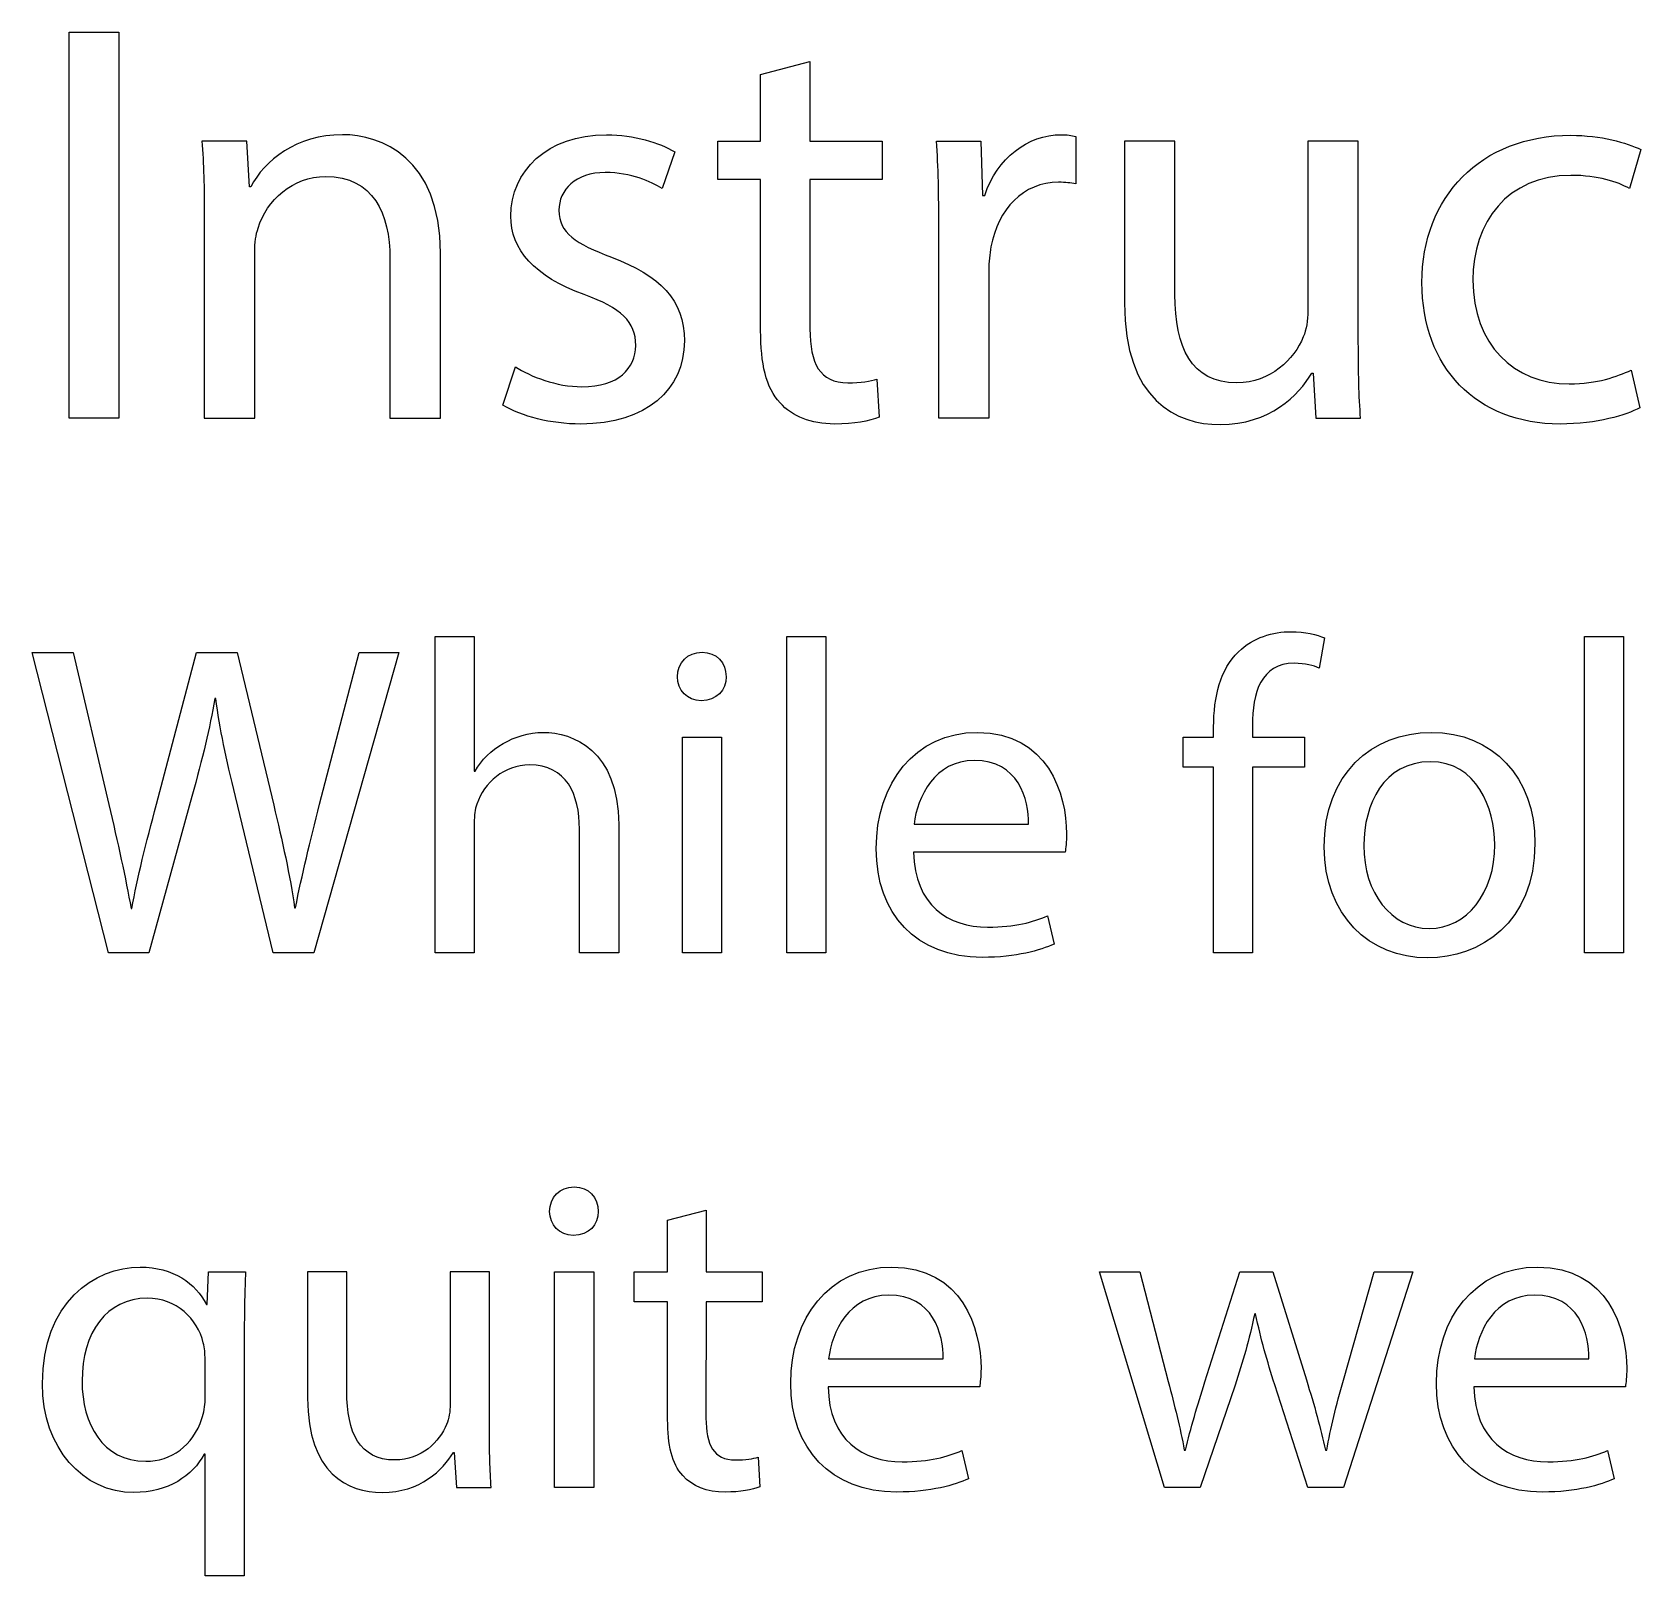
# Model space of a CAD drawing. Header units: millimetres. Extents: x -104 to 108, y -148 to 121.
# Drawn here: x 6.88 to 15.79, y 112.74 to 121.29 of the extents above; entities that cross this region are included whole.
import ezdxf

# ---------------------------------------------------------------- set-up
doc = ezdxf.new("R2010")
doc.units = ezdxf.units.MM
doc.header["$MEASUREMENT"] = 0
doc.layers.add('Capa 1', color=7, linetype='Continuous')

msp = doc.modelspace()

# ---------------------------------------------------------------- linework, layer by layer
at = {"layer": 'Capa 1', "color": 252}
for points, knots in [([(7.0806, 121.2935), (7.0806, 121.2935), (7.0806, 119.1536), (7.0806, 119.1536), (7.0806, 119.1536), (7.0806, 119.1536), (7.3569, 119.1536), (7.3569, 119.1536), (7.3569, 119.1536), (7.3569, 119.1536), (7.3569, 121.2935), (7.3569, 121.2935), (7.3569, 121.2935), (7.3569, 121.2935), (7.0806, 121.2935), (7.0806, 121.2935)], [0, 0, 0, 0, 0.2, 0.2, 0.2, 0.2, 0.4, 0.4, 0.4, 0.4, 0.6, 0.6, 0.6, 0.6, 1, 1, 1, 1]), ([(10.913, 121.0586), (10.913, 121.0586), (10.913, 120.6903), (10.913, 120.6903), (10.913, 120.6903), (10.913, 120.6903), (10.6748, 120.6903), (10.6748, 120.6903), (10.6748, 120.6903), (10.6748, 120.6903), (10.6748, 120.4776), (10.6748, 120.4776), (10.6748, 120.4776), (10.6748, 120.4776), (10.913, 120.4776), (10.913, 120.4776), (10.913, 120.4776), (10.913, 120.4776), (10.913, 119.6394), (10.913, 119.6394), (10.913, 119.6394), (10.913, 119.4584), (10.9415, 119.3219), (11.0209, 119.2393), (11.0209, 119.2393), (11.0876, 119.1631), (11.1924, 119.1218), (11.3225, 119.1218), (11.3225, 119.1218), (11.4305, 119.1218), (11.5162, 119.1377), (11.5702, 119.1599), (11.5702, 119.1599), (11.5702, 119.1599), (11.5575, 119.3695), (11.5575, 119.3695), (11.5575, 119.3695), (11.5226, 119.36), (11.4686, 119.3504), (11.3956, 119.3504), (11.3956, 119.3504), (11.24, 119.3504), (11.186, 119.4584), (11.186, 119.6489), (11.186, 119.6489), (11.186, 119.6489), (11.186, 120.4776), (11.186, 120.4776), (11.186, 120.4776), (11.186, 120.4776), (11.5861, 120.4776), (11.5861, 120.4776), (11.5861, 120.4776), (11.5861, 120.4776), (11.5861, 120.6903), (11.5861, 120.6903), (11.5861, 120.6903), (11.5861, 120.6903), (11.186, 120.6903), (11.186, 120.6903), (11.186, 120.6903), (11.186, 120.6903), (11.186, 121.1316), (11.186, 121.1316), (11.186, 121.1316), (11.186, 121.1316), (10.913, 121.0586), (10.913, 121.0586)], [0, 0, 0, 0, 0.055556, 0.055556, 0.055556, 0.055556, 0.111111, 0.111111, 0.111111, 0.111111, 0.166667, 0.166667, 0.166667, 0.166667, 0.222222, 0.222222, 0.222222, 0.222222, 0.277778, 0.277778, 0.277778, 0.277778, 0.333333, 0.333333, 0.333333, 0.333333, 0.388889, 0.388889, 0.388889, 0.388889, 0.444444, 0.444444, 0.444444, 0.444444, 0.5, 0.5, 0.5, 0.5, 0.555556, 0.555556, 0.555556, 0.555556, 0.611111, 0.611111, 0.611111, 0.611111, 0.666667, 0.666667, 0.666667, 0.666667, 0.722222, 0.722222, 0.722222, 0.722222, 0.777778, 0.777778, 0.777778, 0.777778, 0.833333, 0.833333, 0.833333, 0.833333, 0.888889, 0.888889, 0.888889, 0.888889, 1, 1, 1, 1]), ([(7.8301, 119.1536), (7.8301, 119.1536), (7.8301, 120.2744), (7.8301, 120.2744), (7.8301, 120.2744), (7.8301, 120.4331), (7.827, 120.5633), (7.8174, 120.6903), (7.8174, 120.6903), (7.8174, 120.6903), (8.0651, 120.6903), (8.0651, 120.6903), (8.0651, 120.6903), (8.0651, 120.6903), (8.081, 120.4363), (8.081, 120.4363), (8.081, 120.4363), (8.081, 120.4363), (8.0873, 120.4363), (8.0873, 120.4363), (8.0873, 120.4363), (8.1635, 120.5823), (8.3413, 120.7252), (8.5953, 120.7252), (8.5953, 120.7252), (8.808, 120.7252), (9.1382, 120.5982), (9.1382, 120.0712), (9.1382, 120.0712), (9.1382, 120.0712), (9.1382, 119.1536), (9.1382, 119.1536), (9.1382, 119.1536), (9.1382, 119.1536), (8.8588, 119.1536), (8.8588, 119.1536), (8.8588, 119.1536), (8.8588, 119.1536), (8.8588, 120.0394), (8.8588, 120.0394), (8.8588, 120.0394), (8.8588, 120.2871), (8.7668, 120.4934), (8.5032, 120.4934), (8.5032, 120.4934), (8.3191, 120.4934), (8.1762, 120.3633), (8.1286, 120.2077), (8.1286, 120.2077), (8.1159, 120.1728), (8.1095, 120.1251), (8.1095, 120.0775), (8.1095, 120.0775), (8.1095, 120.0775), (8.1095, 119.1536), (8.1095, 119.1536), (8.1095, 119.1536), (8.1095, 119.1536), (7.8301, 119.1536), (7.8301, 119.1536)], [0, 0, 0, 0, 0.125, 0.125, 0.125, 0.125, 0.1875, 0.1875, 0.1875, 0.1875, 0.25, 0.25, 0.25, 0.25, 0.3125, 0.3125, 0.3125, 0.3125, 0.375, 0.375, 0.375, 0.375, 0.4375, 0.4375, 0.4375, 0.4375, 0.5, 0.5, 0.5, 0.5, 0.5625, 0.5625, 0.5625, 0.5625, 0.625, 0.625, 0.625, 0.625, 0.6875, 0.6875, 0.6875, 0.6875, 0.75, 0.75, 0.75, 0.75, 0.8125, 0.8125, 0.8125, 0.8125, 0.875, 0.875, 0.875, 0.875, 0.9375, 0.9375, 0.9375, 0.9375, 1, 1, 1, 1]), ([(9.484, 119.2266), (9.592, 119.1631), (9.7475, 119.1218), (9.9158, 119.1218), (9.9158, 119.1218), (10.2809, 119.1218), (10.4905, 119.3123), (10.4905, 119.5822), (10.4905, 119.5822), (10.4905, 119.8108), (10.354, 119.9442), (10.0873, 120.0458), (10.0873, 120.0458), (9.8872, 120.122), (9.7952, 120.1791), (9.7952, 120.3061), (9.7952, 120.3061), (9.7952, 120.4204), (9.8872, 120.5157), (10.0523, 120.5157), (10.0523, 120.5157), (10.1952, 120.5157), (10.3063, 120.4649), (10.3667, 120.4268), (10.3667, 120.4268), (10.3667, 120.4268), (10.4365, 120.63), (10.4365, 120.63), (10.4365, 120.63), (10.3508, 120.6808), (10.2143, 120.7252), (10.0587, 120.7252), (10.0587, 120.7252), (9.7285, 120.7252), (9.5285, 120.522), (9.5285, 120.2744), (9.5285, 120.2744), (9.5285, 120.0902), (9.6586, 119.9378), (9.9349, 119.8394), (9.9349, 119.8394), (10.1412, 119.7632), (10.2206, 119.6902), (10.2206, 119.5568), (10.2206, 119.5568), (10.2206, 119.4298), (10.1254, 119.3282), (9.9222, 119.3282), (9.9222, 119.3282), (9.7825, 119.3282), (9.6364, 119.3854), (9.5539, 119.4393), (9.5539, 119.4393), (9.5539, 119.4393), (9.484, 119.2266), (9.484, 119.2266)], [0, 0, 0, 0, 0.066667, 0.066667, 0.066667, 0.066667, 0.133333, 0.133333, 0.133333, 0.133333, 0.2, 0.2, 0.2, 0.2, 0.266667, 0.266667, 0.266667, 0.266667, 0.333333, 0.333333, 0.333333, 0.333333, 0.4, 0.4, 0.4, 0.4, 0.466667, 0.466667, 0.466667, 0.466667, 0.533333, 0.533333, 0.533333, 0.533333, 0.6, 0.6, 0.6, 0.6, 0.666667, 0.666667, 0.666667, 0.666667, 0.733333, 0.733333, 0.733333, 0.733333, 0.8, 0.8, 0.8, 0.8, 0.866667, 0.866667, 0.866667, 0.866667, 1, 1, 1, 1]), ([(11.9003, 119.1536), (11.9003, 119.1536), (12.1765, 119.1536), (12.1765, 119.1536), (12.1765, 119.1536), (12.1765, 119.1536), (12.1765, 119.9727), (12.1765, 119.9727), (12.1765, 119.9727), (12.1765, 120.0204), (12.1829, 120.0648), (12.1892, 120.1029), (12.1892, 120.1029), (12.2273, 120.3125), (12.367, 120.4617), (12.5639, 120.4617), (12.5639, 120.4617), (12.602, 120.4617), (12.6305, 120.4585), (12.6591, 120.4522), (12.6591, 120.4522), (12.6591, 120.4522), (12.6591, 120.7157), (12.6591, 120.7157), (12.6591, 120.7157), (12.6337, 120.722), (12.6115, 120.7252), (12.5797, 120.7252), (12.5797, 120.7252), (12.3924, 120.7252), (12.2241, 120.595), (12.1543, 120.3887), (12.1543, 120.3887), (12.1543, 120.3887), (12.1416, 120.3887), (12.1416, 120.3887), (12.1416, 120.3887), (12.1416, 120.3887), (12.1321, 120.6903), (12.1321, 120.6903), (12.1321, 120.6903), (12.1321, 120.6903), (11.8876, 120.6903), (11.8876, 120.6903), (11.8876, 120.6903), (11.8971, 120.5474), (11.9003, 120.3918), (11.9003, 120.2109), (11.9003, 120.2109), (11.9003, 120.2109), (11.9003, 119.1536), (11.9003, 119.1536)], [0, 0, 0, 0, 0.071429, 0.071429, 0.071429, 0.071429, 0.142857, 0.142857, 0.142857, 0.142857, 0.214286, 0.214286, 0.214286, 0.214286, 0.285714, 0.285714, 0.285714, 0.285714, 0.357143, 0.357143, 0.357143, 0.357143, 0.428571, 0.428571, 0.428571, 0.428571, 0.5, 0.5, 0.5, 0.5, 0.571429, 0.571429, 0.571429, 0.571429, 0.642857, 0.642857, 0.642857, 0.642857, 0.714286, 0.714286, 0.714286, 0.714286, 0.785714, 0.785714, 0.785714, 0.785714, 0.857143, 0.857143, 0.857143, 0.857143, 1, 1, 1, 1]), ([(14.2246, 120.6903), (14.2246, 120.6903), (14.2246, 119.5727), (14.2246, 119.5727), (14.2246, 119.5727), (14.2246, 119.4139), (14.2278, 119.2742), (14.2373, 119.1536), (14.2373, 119.1536), (14.2373, 119.1536), (13.9896, 119.1536), (13.9896, 119.1536), (13.9896, 119.1536), (13.9896, 119.1536), (13.9738, 119.4044), (13.9738, 119.4044), (13.9738, 119.4044), (13.9738, 119.4044), (13.9674, 119.4044), (13.9674, 119.4044), (13.9674, 119.4044), (13.8944, 119.2806), (13.7325, 119.1187), (13.4594, 119.1187), (13.4594, 119.1187), (13.2181, 119.1187), (12.9292, 119.252), (12.9292, 119.7918), (12.9292, 119.7918), (12.9292, 119.7918), (12.9292, 120.6903), (12.9292, 120.6903), (12.9292, 120.6903), (12.9292, 120.6903), (13.2086, 120.6903), (13.2086, 120.6903), (13.2086, 120.6903), (13.2086, 120.6903), (13.2086, 119.8394), (13.2086, 119.8394), (13.2086, 119.8394), (13.2086, 119.5473), (13.2975, 119.3504), (13.5515, 119.3504), (13.5515, 119.3504), (13.7388, 119.3504), (13.869, 119.4806), (13.9198, 119.6044), (13.9198, 119.6044), (13.9357, 119.6457), (13.9452, 119.6965), (13.9452, 119.7473), (13.9452, 119.7473), (13.9452, 119.7473), (13.9452, 120.6903), (13.9452, 120.6903), (13.9452, 120.6903), (13.9452, 120.6903), (14.2246, 120.6903), (14.2246, 120.6903)], [0, 0, 0, 0, 0.125, 0.125, 0.125, 0.125, 0.1875, 0.1875, 0.1875, 0.1875, 0.25, 0.25, 0.25, 0.25, 0.3125, 0.3125, 0.3125, 0.3125, 0.375, 0.375, 0.375, 0.375, 0.4375, 0.4375, 0.4375, 0.4375, 0.5, 0.5, 0.5, 0.5, 0.5625, 0.5625, 0.5625, 0.5625, 0.625, 0.625, 0.625, 0.625, 0.6875, 0.6875, 0.6875, 0.6875, 0.75, 0.75, 0.75, 0.75, 0.8125, 0.8125, 0.8125, 0.8125, 0.875, 0.875, 0.875, 0.875, 0.9375, 0.9375, 0.9375, 0.9375, 1, 1, 1, 1]), ([(15.7359, 119.4203), (15.6565, 119.3854), (15.5517, 119.3441), (15.393, 119.3441), (15.393, 119.3441), (15.0882, 119.3441), (14.8596, 119.5632), (14.8596, 119.9188), (14.8596, 119.9188), (14.8596, 120.2394), (15.0501, 120.4998), (15.4025, 120.4998), (15.4025, 120.4998), (15.5549, 120.4998), (15.6597, 120.4649), (15.7264, 120.4268), (15.7264, 120.4268), (15.7264, 120.4268), (15.7899, 120.6427), (15.7899, 120.6427), (15.7899, 120.6427), (15.7137, 120.6808), (15.5676, 120.722), (15.4025, 120.722), (15.4025, 120.722), (14.9009, 120.722), (14.577, 120.3791), (14.577, 119.9061), (14.577, 119.9061), (14.577, 119.4362), (14.8786, 119.1218), (15.3422, 119.1218), (15.3422, 119.1218), (15.5486, 119.1218), (15.7105, 119.1726), (15.7835, 119.2107), (15.7835, 119.2107), (15.7835, 119.2107), (15.7359, 119.4203), (15.7359, 119.4203)], [0, 0, 0, 0, 0.090909, 0.090909, 0.090909, 0.090909, 0.181818, 0.181818, 0.181818, 0.181818, 0.272727, 0.272727, 0.272727, 0.272727, 0.363636, 0.363636, 0.363636, 0.363636, 0.454545, 0.454545, 0.454545, 0.454545, 0.545455, 0.545455, 0.545455, 0.545455, 0.636364, 0.636364, 0.636364, 0.636364, 0.727273, 0.727273, 0.727273, 0.727273, 0.818182, 0.818182, 0.818182, 0.818182, 1, 1, 1, 1]), ([(9.1088, 116.1903), (9.1088, 116.1903), (9.3262, 116.1903), (9.3262, 116.1903), (9.3262, 116.1903), (9.3262, 116.1903), (9.3262, 116.9114), (9.3262, 116.9114), (9.3262, 116.9114), (9.3262, 116.9535), (9.3285, 116.9855), (9.3409, 117.0151), (9.3409, 117.0151), (9.3804, 117.1337), (9.4915, 117.2324), (9.6323, 117.2324), (9.6323, 117.2324), (9.8373, 117.2325), (9.9089, 117.0694), (9.9089, 116.8768), (9.9089, 116.8768), (9.9089, 116.8768), (9.9089, 116.1903), (9.9089, 116.1903), (9.9089, 116.1903), (9.9089, 116.1903), (10.1263, 116.1903), (10.1263, 116.1903), (10.1263, 116.1903), (10.1263, 116.1903), (10.1263, 116.9015), (10.1263, 116.9015), (10.1263, 116.9015), (10.1263, 117.3141), (9.8694, 117.4127), (9.7088, 117.4127), (9.7088, 117.4127), (9.6274, 117.4127), (9.5508, 117.388), (9.4866, 117.351), (9.4866, 117.351), (9.4199, 117.3141), (9.3656, 117.2596), (9.331, 117.1979), (9.331, 117.1979), (9.331, 117.1979), (9.3262, 117.198), (9.3262, 117.198), (9.3262, 117.198), (9.3262, 117.198), (9.3262, 117.9437), (9.3262, 117.9437), (9.3262, 117.9437), (9.3262, 117.9437), (9.1088, 117.9437), (9.1088, 117.9437), (9.1088, 117.9437), (9.1088, 117.9437), (9.1088, 116.1903), (9.1088, 116.1903)], [0, 0, 0, 0, 0.0625, 0.0625, 0.0625, 0.0625, 0.125, 0.125, 0.125, 0.125, 0.1875, 0.1875, 0.1875, 0.1875, 0.25, 0.25, 0.25, 0.25, 0.3125, 0.3125, 0.3125, 0.3125, 0.375, 0.375, 0.375, 0.375, 0.4375, 0.4375, 0.4375, 0.4375, 0.5, 0.5, 0.5, 0.5, 0.5625, 0.5625, 0.5625, 0.5625, 0.625, 0.625, 0.625, 0.625, 0.6875, 0.6875, 0.6875, 0.6875, 0.75, 0.75, 0.75, 0.75, 0.8125, 0.8125, 0.8125, 0.8125, 0.875, 0.875, 0.875, 0.875, 1, 1, 1, 1]), ([(11.0571, 116.1903), (11.0571, 116.1903), (11.2745, 116.1903), (11.2745, 116.1903), (11.2745, 116.1903), (11.2745, 116.1903), (11.2745, 117.9437), (11.2745, 117.9437), (11.2745, 117.9437), (11.2745, 117.9437), (11.0571, 117.9437), (11.0571, 117.9437), (11.0571, 117.9437), (11.0571, 117.9437), (11.0571, 116.1903), (11.0571, 116.1903)], [0, 0, 0, 0, 0.2, 0.2, 0.2, 0.2, 0.4, 0.4, 0.4, 0.4, 0.6, 0.6, 0.6, 0.6, 1, 1, 1, 1]), ([(13.6377, 116.1903), (13.6377, 116.1903), (13.6377, 117.2202), (13.6377, 117.2202), (13.6377, 117.2202), (13.6377, 117.2202), (13.9266, 117.2202), (13.9266, 117.2202), (13.9266, 117.2202), (13.9266, 117.2202), (13.9266, 117.3857), (13.9266, 117.3857), (13.9266, 117.3857), (13.9266, 117.3857), (13.6377, 117.3857), (13.6377, 117.3857), (13.6377, 117.3857), (13.6377, 117.3857), (13.6377, 117.4498), (13.6377, 117.4498), (13.6377, 117.4498), (13.6377, 117.6326), (13.6846, 117.7955), (13.8698, 117.7955), (13.8698, 117.7955), (13.9315, 117.7955), (13.976, 117.7831), (14.0081, 117.7683), (14.0081, 117.7683), (14.0081, 117.7683), (14.0378, 117.9364), (14.0378, 117.9364), (14.0378, 117.9364), (13.9958, 117.9536), (13.929, 117.9708), (13.8525, 117.9708), (13.8525, 117.9708), (13.7513, 117.9709), (13.6426, 117.9387), (13.5611, 117.8597), (13.5611, 117.8597), (13.4599, 117.7635), (13.4228, 117.6102), (13.4228, 117.4423), (13.4228, 117.4423), (13.4228, 117.4423), (13.4228, 117.3857), (13.4228, 117.3857), (13.4228, 117.3857), (13.4228, 117.3857), (13.2549, 117.3857), (13.2549, 117.3857), (13.2549, 117.3857), (13.2549, 117.3857), (13.2549, 117.2202), (13.2549, 117.2202), (13.2549, 117.2202), (13.2549, 117.2202), (13.4228, 117.2202), (13.4228, 117.2202), (13.4228, 117.2202), (13.4228, 117.2202), (13.4228, 116.1903), (13.4228, 116.1903), (13.4228, 116.1903), (13.4228, 116.1903), (13.6377, 116.1903), (13.6377, 116.1903)], [0, 0, 0, 0, 0.055556, 0.055556, 0.055556, 0.055556, 0.111111, 0.111111, 0.111111, 0.111111, 0.166667, 0.166667, 0.166667, 0.166667, 0.222222, 0.222222, 0.222222, 0.222222, 0.277778, 0.277778, 0.277778, 0.277778, 0.333333, 0.333333, 0.333333, 0.333333, 0.388889, 0.388889, 0.388889, 0.388889, 0.444444, 0.444444, 0.444444, 0.444444, 0.5, 0.5, 0.5, 0.5, 0.555556, 0.555556, 0.555556, 0.555556, 0.611111, 0.611111, 0.611111, 0.611111, 0.666667, 0.666667, 0.666667, 0.666667, 0.722222, 0.722222, 0.722222, 0.722222, 0.777778, 0.777778, 0.777778, 0.777778, 0.833333, 0.833333, 0.833333, 0.833333, 0.888889, 0.888889, 0.888889, 0.888889, 1, 1, 1, 1]), ([(15.4774, 116.1903), (15.4774, 116.1903), (15.6948, 116.1903), (15.6948, 116.1903), (15.6948, 116.1903), (15.6948, 116.1903), (15.6948, 117.9437), (15.6948, 117.9437), (15.6948, 117.9437), (15.6948, 117.9437), (15.4774, 117.9437), (15.4774, 117.9437), (15.4774, 117.9437), (15.4774, 117.9437), (15.4774, 116.1903), (15.4774, 116.1903)], [0, 0, 0, 0, 0.2, 0.2, 0.2, 0.2, 0.4, 0.4, 0.4, 0.4, 0.6, 0.6, 0.6, 0.6, 1, 1, 1, 1]), ([(7.5235, 116.1903), (7.5235, 116.1903), (7.7605, 117.0571), (7.7605, 117.0571), (7.7605, 117.0571), (7.8222, 117.272), (7.8592, 117.4349), (7.8889, 117.6004), (7.8889, 117.6004), (7.8889, 117.6004), (7.8938, 117.6004), (7.8938, 117.6004), (7.8938, 117.6004), (7.9161, 117.4325), (7.9506, 117.2695), (8.0025, 117.0571), (8.0025, 117.0571), (8.0025, 117.0571), (8.2124, 116.1903), (8.2124, 116.1903), (8.2124, 116.1903), (8.2124, 116.1903), (8.4372, 116.1903), (8.4372, 116.1903), (8.4372, 116.1903), (8.4372, 116.1903), (8.9088, 117.8548), (8.9088, 117.8548), (8.9088, 117.8548), (8.9088, 117.8548), (8.689, 117.8548), (8.689, 117.8548), (8.689, 117.8548), (8.689, 117.8548), (8.4692, 117.0152), (8.4692, 117.0152), (8.4692, 117.0152), (8.4173, 116.8079), (8.3704, 116.6225), (8.3358, 116.4397), (8.3358, 116.4397), (8.3358, 116.4397), (8.3309, 116.4398), (8.3309, 116.4398), (8.3309, 116.4398), (8.3062, 116.6152), (8.2617, 116.8126), (8.2148, 117.0102), (8.2148, 117.0102), (8.2148, 117.0102), (8.0124, 117.8548), (8.0124, 117.8548), (8.0124, 117.8548), (8.0124, 117.8548), (7.7877, 117.8548), (7.7877, 117.8548), (7.7877, 117.8548), (7.7877, 117.8548), (7.5654, 117.0152), (7.5654, 117.0152), (7.5654, 117.0152), (7.5086, 116.8003), (7.4567, 116.6027), (7.4295, 116.4373), (7.4295, 116.4373), (7.4295, 116.4373), (7.4246, 116.4374), (7.4246, 116.4374), (7.4246, 116.4374), (7.395, 116.5979), (7.3505, 116.8052), (7.3011, 117.0126), (7.3011, 117.0126), (7.3011, 117.0126), (7.1037, 117.8548), (7.1037, 117.8548), (7.1037, 117.8548), (7.1037, 117.8548), (6.8765, 117.8548), (6.8765, 117.8548), (6.8765, 117.8548), (6.8765, 117.8548), (7.2987, 116.1903), (7.2987, 116.1903), (7.2987, 116.1903), (7.2987, 116.1903), (7.5235, 116.1903), (7.5235, 116.1903)], [0, 0, 0, 0, 0.043478, 0.043478, 0.043478, 0.043478, 0.086957, 0.086957, 0.086957, 0.086957, 0.130435, 0.130435, 0.130435, 0.130435, 0.173913, 0.173913, 0.173913, 0.173913, 0.217391, 0.217391, 0.217391, 0.217391, 0.26087, 0.26087, 0.26087, 0.26087, 0.304348, 0.304348, 0.304348, 0.304348, 0.347826, 0.347826, 0.347826, 0.347826, 0.391304, 0.391304, 0.391304, 0.391304, 0.434783, 0.434783, 0.434783, 0.434783, 0.478261, 0.478261, 0.478261, 0.478261, 0.521739, 0.521739, 0.521739, 0.521739, 0.565217, 0.565217, 0.565217, 0.565217, 0.608696, 0.608696, 0.608696, 0.608696, 0.652174, 0.652174, 0.652174, 0.652174, 0.695652, 0.695652, 0.695652, 0.695652, 0.73913, 0.73913, 0.73913, 0.73913, 0.782609, 0.782609, 0.782609, 0.782609, 0.826087, 0.826087, 0.826087, 0.826087, 0.869565, 0.869565, 0.869565, 0.869565, 0.913043, 0.913043, 0.913043, 0.913043, 1, 1, 1, 1]), ([(10.588, 117.8572), (10.509, 117.8572), (10.4521, 117.7979), (10.4521, 117.7214), (10.4521, 117.7214), (10.4522, 117.6474), (10.5065, 117.588), (10.583, 117.588), (10.583, 117.588), (10.6695, 117.5881), (10.7238, 117.6473), (10.7213, 117.7214), (10.7213, 117.7214), (10.7214, 117.7981), (10.6695, 117.8572), (10.588, 117.8572), (10.588, 117.8572), (10.588, 117.8572), (10.588, 117.8572), (10.588, 117.8572)], [0, 0, 0, 0, 0.166667, 0.166667, 0.166667, 0.166667, 0.333333, 0.333333, 0.333333, 0.333333, 0.5, 0.5, 0.5, 0.5, 0.666667, 0.666667, 0.666667, 0.666667, 1, 1, 1, 1]), ([(12.6004, 116.7485), (12.6029, 116.7707), (12.6078, 116.8052), (12.6078, 116.8496), (12.6078, 116.8496), (12.6078, 117.0696), (12.504, 117.4127), (12.1139, 117.4127), (12.1139, 117.4127), (11.7658, 117.4127), (11.5533, 117.1287), (11.5533, 116.7682), (11.5533, 116.7682), (11.5533, 116.4078), (11.7731, 116.1656), (12.141, 116.1656), (12.141, 116.1656), (12.3312, 116.1657), (12.4621, 116.2051), (12.5386, 116.2397), (12.5386, 116.2397), (12.5386, 116.2397), (12.5017, 116.3953), (12.5017, 116.3953), (12.5017, 116.3953), (12.4201, 116.3608), (12.3262, 116.3335), (12.1707, 116.3335), (12.1707, 116.3335), (11.9534, 116.3336), (11.7657, 116.4545), (11.7607, 116.7484), (11.7607, 116.7484), (11.7607, 116.7484), (12.6004, 116.7485), (12.6004, 116.7485)], [0, 0, 0, 0, 0.1, 0.1, 0.1, 0.1, 0.2, 0.2, 0.2, 0.2, 0.3, 0.3, 0.3, 0.3, 0.4, 0.4, 0.4, 0.4, 0.5, 0.5, 0.5, 0.5, 0.6, 0.6, 0.6, 0.6, 0.7, 0.7, 0.7, 0.7, 0.8, 0.8, 0.8, 0.8, 1, 1, 1, 1]), ([(14.628, 117.4127), (14.297, 117.4127), (14.0353, 117.1781), (14.0353, 116.778), (14.0353, 116.778), (14.0353, 116.4003), (14.2847, 116.1632), (14.6082, 116.1632), (14.6082, 116.1632), (14.8971, 116.1633), (15.2033, 116.3558), (15.2033, 116.7978), (15.2033, 116.7978), (15.2034, 117.1635), (14.9712, 117.4127), (14.6279, 117.4127), (14.6279, 117.4127), (14.6279, 117.4127), (14.628, 117.4127), (14.628, 117.4127)], [0, 0, 0, 0, 0.166667, 0.166667, 0.166667, 0.166667, 0.333333, 0.333333, 0.333333, 0.333333, 0.5, 0.5, 0.5, 0.5, 0.666667, 0.666667, 0.666667, 0.666667, 1, 1, 1, 1]), ([(10.6967, 116.1903), (10.6967, 116.1903), (10.6967, 117.3857), (10.6967, 117.3857), (10.6967, 117.3857), (10.6967, 117.3857), (10.4794, 117.3857), (10.4794, 117.3857), (10.4794, 117.3857), (10.4794, 117.3857), (10.4794, 116.1903), (10.4794, 116.1903), (10.4794, 116.1903), (10.4794, 116.1903), (10.6967, 116.1903), (10.6967, 116.1903)], [0, 0, 0, 0, 0.2, 0.2, 0.2, 0.2, 0.4, 0.4, 0.4, 0.4, 0.6, 0.6, 0.6, 0.6, 1, 1, 1, 1]), ([(11.7633, 116.9041), (11.7805, 117.0547), (11.8768, 117.2571), (12.0966, 117.2571), (12.0966, 117.2571), (12.3411, 117.2571), (12.4003, 117.0423), (12.3979, 116.904), (12.3979, 116.904), (12.3979, 116.904), (11.7633, 116.9041), (11.7633, 116.9041)], [0, 0, 0, 0, 0.25, 0.25, 0.25, 0.25, 0.5, 0.5, 0.5, 0.5, 1, 1, 1, 1]), ([(14.6231, 117.2498), (14.8798, 117.2498), (14.9811, 116.9929), (14.9811, 116.7904), (14.9811, 116.7904), (14.9811, 116.5213), (14.8255, 116.3261), (14.618, 116.3261), (14.618, 116.3261), (14.4058, 116.3262), (14.255, 116.5237), (14.255, 116.7855), (14.255, 116.7855), (14.2551, 117.0126), (14.3662, 117.2497), (14.623, 117.2497), (14.623, 117.2497), (14.623, 117.2497), (14.6231, 117.2498), (14.6231, 117.2498)], [0, 0, 0, 0, 0.166667, 0.166667, 0.166667, 0.166667, 0.333333, 0.333333, 0.333333, 0.333333, 0.5, 0.5, 0.5, 0.5, 0.666667, 0.666667, 0.666667, 0.666667, 1, 1, 1, 1]), ([(9.8792, 114.8939), (9.8002, 114.8939), (9.7434, 114.8347), (9.7434, 114.7581), (9.7434, 114.7581), (9.7435, 114.6842), (9.7977, 114.6247), (9.8743, 114.6247), (9.8743, 114.6247), (9.9608, 114.6248), (10.015, 114.684), (10.0126, 114.7581), (10.0126, 114.7581), (10.0126, 114.8348), (9.9607, 114.8939), (9.8792, 114.8939)], [0, 0, 0, 0, 0.2, 0.2, 0.2, 0.2, 0.4, 0.4, 0.4, 0.4, 0.6, 0.6, 0.6, 0.6, 1, 1, 1, 1]), ([(10.3977, 114.7088), (10.3977, 114.7088), (10.3977, 114.4224), (10.3977, 114.4224), (10.3977, 114.4224), (10.3977, 114.4224), (10.2125, 114.4224), (10.2125, 114.4224), (10.2125, 114.4224), (10.2125, 114.4224), (10.2125, 114.2569), (10.2125, 114.2569), (10.2125, 114.2569), (10.2125, 114.2569), (10.3977, 114.2569), (10.3977, 114.2569), (10.3977, 114.2569), (10.3977, 114.2569), (10.3977, 113.6049), (10.3977, 113.6049), (10.3977, 113.6049), (10.3977, 113.4642), (10.4199, 113.3579), (10.4817, 113.2937), (10.4817, 113.2937), (10.5336, 113.2346), (10.615, 113.2023), (10.7163, 113.2023), (10.7163, 113.2023), (10.8003, 113.2024), (10.8669, 113.2147), (10.9089, 113.232), (10.9089, 113.232), (10.9089, 113.232), (10.8991, 113.3951), (10.8991, 113.3951), (10.8991, 113.3951), (10.8719, 113.3876), (10.8299, 113.3801), (10.773, 113.3801), (10.773, 113.3801), (10.6521, 113.3802), (10.6101, 113.4641), (10.6101, 113.6123), (10.6101, 113.6123), (10.6101, 113.6123), (10.6102, 114.2569), (10.6102, 114.2569), (10.6102, 114.2569), (10.6102, 114.2569), (10.9213, 114.2569), (10.9213, 114.2569), (10.9213, 114.2569), (10.9213, 114.2569), (10.9213, 114.4224), (10.9213, 114.4224), (10.9213, 114.4224), (10.9213, 114.4224), (10.6102, 114.4224), (10.6102, 114.4224), (10.6102, 114.4224), (10.6102, 114.4224), (10.6102, 114.7655), (10.6102, 114.7655), (10.6102, 114.7655), (10.6102, 114.7655), (10.3977, 114.7088), (10.3977, 114.7088)], [0, 0, 0, 0, 0.055556, 0.055556, 0.055556, 0.055556, 0.111111, 0.111111, 0.111111, 0.111111, 0.166667, 0.166667, 0.166667, 0.166667, 0.222222, 0.222222, 0.222222, 0.222222, 0.277778, 0.277778, 0.277778, 0.277778, 0.333333, 0.333333, 0.333333, 0.333333, 0.388889, 0.388889, 0.388889, 0.388889, 0.444444, 0.444444, 0.444444, 0.444444, 0.5, 0.5, 0.5, 0.5, 0.555556, 0.555556, 0.555556, 0.555556, 0.611111, 0.611111, 0.611111, 0.611111, 0.666667, 0.666667, 0.666667, 0.666667, 0.722222, 0.722222, 0.722222, 0.722222, 0.777778, 0.777778, 0.777778, 0.777778, 0.833333, 0.833333, 0.833333, 0.833333, 0.888889, 0.888889, 0.888889, 0.888889, 1, 1, 1, 1]), ([(7.8346, 112.7381), (7.8346, 112.7381), (8.0519, 112.7381), (8.0519, 112.7381), (8.0519, 112.7381), (8.0519, 112.7381), (8.0519, 114.0938), (8.0519, 114.0938), (8.0519, 114.0938), (8.0519, 114.2175), (8.0543, 114.321), (8.0593, 114.4223), (8.0593, 114.4223), (8.0593, 114.4223), (7.8544, 114.4224), (7.8544, 114.4224), (7.8544, 114.4224), (7.8544, 114.4224), (7.8469, 114.2421), (7.8469, 114.2421), (7.8469, 114.2421), (7.8469, 114.2421), (7.842, 114.2421), (7.842, 114.2421), (7.842, 114.2421), (7.7827, 114.3581), (7.6592, 114.4494), (7.474, 114.4494), (7.474, 114.4494), (7.2221, 114.4494), (6.9332, 114.2519), (6.9332, 113.8049), (6.9332, 113.8049), (6.9332, 113.442), (7.1604, 113.1999), (7.4394, 113.1999), (7.4394, 113.1999), (7.6321, 113.2001), (7.7654, 113.2937), (7.8296, 113.4123), (7.8296, 113.4123), (7.8296, 113.4123), (7.8346, 113.4124), (7.8346, 113.4124), (7.8346, 113.4124), (7.8346, 113.4124), (7.8346, 112.7381), (7.8346, 112.7381)], [0, 0, 0, 0, 0.076923, 0.076923, 0.076923, 0.076923, 0.153846, 0.153846, 0.153846, 0.153846, 0.230769, 0.230769, 0.230769, 0.230769, 0.307692, 0.307692, 0.307692, 0.307692, 0.384615, 0.384615, 0.384615, 0.384615, 0.461538, 0.461538, 0.461538, 0.461538, 0.538462, 0.538462, 0.538462, 0.538462, 0.615385, 0.615385, 0.615385, 0.615385, 0.692308, 0.692308, 0.692308, 0.692308, 0.769231, 0.769231, 0.769231, 0.769231, 0.846154, 0.846154, 0.846154, 0.846154, 1, 1, 1, 1]), ([(12.1265, 113.7853), (12.129, 113.8075), (12.1339, 113.8419), (12.1339, 113.8864), (12.1339, 113.8864), (12.134, 114.1063), (12.0302, 114.4494), (11.64, 114.4494), (11.64, 114.4494), (11.2919, 114.4494), (11.0794, 114.1654), (11.0794, 113.8049), (11.0794, 113.8049), (11.0795, 113.4445), (11.2992, 113.2023), (11.6672, 113.2023), (11.6672, 113.2023), (11.8573, 113.2024), (11.9882, 113.2419), (12.0648, 113.2764), (12.0648, 113.2764), (12.0648, 113.2764), (12.0278, 113.432), (12.0278, 113.432), (12.0278, 113.432), (11.9462, 113.3975), (11.8524, 113.3703), (11.6968, 113.3703), (11.6968, 113.3703), (11.4795, 113.3703), (11.2918, 113.4913), (11.2869, 113.7852), (11.2869, 113.7852), (11.2869, 113.7852), (12.1265, 113.7853), (12.1265, 113.7853)], [0, 0, 0, 0, 0.1, 0.1, 0.1, 0.1, 0.2, 0.2, 0.2, 0.2, 0.3, 0.3, 0.3, 0.3, 0.4, 0.4, 0.4, 0.4, 0.5, 0.5, 0.5, 0.5, 0.6, 0.6, 0.6, 0.6, 0.7, 0.7, 0.7, 0.7, 0.8, 0.8, 0.8, 0.8, 1, 1, 1, 1]), ([(15.7046, 113.7853), (15.7071, 113.8075), (15.712, 113.8419), (15.712, 113.8864), (15.712, 113.8864), (15.7121, 114.1063), (15.6083, 114.4494), (15.2181, 114.4494), (15.2181, 114.4494), (14.87, 114.4494), (14.6576, 114.1654), (14.6576, 113.8049), (14.6576, 113.8049), (14.6576, 113.4445), (14.8773, 113.2023), (15.2453, 113.2023), (15.2453, 113.2023), (15.4355, 113.2024), (15.5663, 113.2419), (15.6429, 113.2764), (15.6429, 113.2764), (15.6429, 113.2764), (15.6059, 113.432), (15.6059, 113.432), (15.6059, 113.432), (15.5244, 113.3975), (15.4305, 113.3703), (15.2749, 113.3703), (15.2749, 113.3703), (15.0576, 113.3703), (14.8699, 113.4913), (14.865, 113.7852), (14.865, 113.7852), (14.865, 113.7852), (15.7046, 113.7853), (15.7046, 113.7853)], [0, 0, 0, 0, 0.1, 0.1, 0.1, 0.1, 0.2, 0.2, 0.2, 0.2, 0.3, 0.3, 0.3, 0.3, 0.4, 0.4, 0.4, 0.4, 0.5, 0.5, 0.5, 0.5, 0.6, 0.6, 0.6, 0.6, 0.7, 0.7, 0.7, 0.7, 0.8, 0.8, 0.8, 0.8, 1, 1, 1, 1]), ([(9.4102, 114.4224), (9.4102, 114.4224), (9.4102, 113.553), (9.4102, 113.553), (9.4102, 113.553), (9.4102, 113.4296), (9.4127, 113.3209), (9.4201, 113.227), (9.4201, 113.227), (9.4201, 113.227), (9.2275, 113.227), (9.2275, 113.227), (9.2275, 113.227), (9.2275, 113.227), (9.2151, 113.4223), (9.2151, 113.4223), (9.2151, 113.4223), (9.2151, 113.4223), (9.2102, 113.4221), (9.2102, 113.4221), (9.2102, 113.4221), (9.1534, 113.3258), (9.0275, 113.2001), (8.8151, 113.1999), (8.8151, 113.1999), (8.6274, 113.1999), (8.4027, 113.3036), (8.4027, 113.7235), (8.4027, 113.7235), (8.4027, 113.7235), (8.4027, 114.4224), (8.4027, 114.4224), (8.4027, 114.4224), (8.4027, 114.4224), (8.62, 114.4224), (8.62, 114.4224), (8.62, 114.4224), (8.62, 114.4224), (8.62, 113.7604), (8.62, 113.7604), (8.62, 113.7604), (8.62, 113.5333), (8.6892, 113.3802), (8.8867, 113.3801), (8.8867, 113.3801), (9.0324, 113.3801), (9.1337, 113.4814), (9.1731, 113.5777), (9.1731, 113.5777), (9.1855, 113.6098), (9.1929, 113.6493), (9.1929, 113.689), (9.1929, 113.689), (9.1929, 113.689), (9.1929, 114.4224), (9.1929, 114.4224), (9.1929, 114.4224), (9.1929, 114.4224), (9.4102, 114.4224), (9.4102, 114.4224)], [0, 0, 0, 0, 0.125, 0.125, 0.125, 0.125, 0.1875, 0.1875, 0.1875, 0.1875, 0.25, 0.25, 0.25, 0.25, 0.3125, 0.3125, 0.3125, 0.3125, 0.375, 0.375, 0.375, 0.375, 0.4375, 0.4375, 0.4375, 0.4375, 0.5, 0.5, 0.5, 0.5, 0.5625, 0.5625, 0.5625, 0.5625, 0.625, 0.625, 0.625, 0.625, 0.6875, 0.6875, 0.6875, 0.6875, 0.75, 0.75, 0.75, 0.75, 0.8125, 0.8125, 0.8125, 0.8125, 0.875, 0.875, 0.875, 0.875, 0.9375, 0.9375, 0.9375, 0.9375, 1, 1, 1, 1]), ([(9.988, 113.227), (9.988, 113.227), (9.988, 114.4224), (9.988, 114.4224), (9.988, 114.4224), (9.988, 114.4224), (9.7706, 114.4224), (9.7706, 114.4224), (9.7706, 114.4224), (9.7706, 114.4224), (9.7706, 113.227), (9.7706, 113.227), (9.7706, 113.227), (9.7706, 113.227), (9.988, 113.227), (9.988, 113.227)], [0, 0, 0, 0, 0.2, 0.2, 0.2, 0.2, 0.4, 0.4, 0.4, 0.4, 0.6, 0.6, 0.6, 0.6, 1, 1, 1, 1]), ([(12.7909, 114.4224), (12.7909, 114.4224), (13.1514, 113.227), (13.1514, 113.227), (13.1514, 113.227), (13.1514, 113.227), (13.349, 113.227), (13.349, 113.227), (13.349, 113.227), (13.349, 113.227), (13.5417, 113.7952), (13.5417, 113.7952), (13.5417, 113.7952), (13.5836, 113.9236), (13.6206, 114.0469), (13.6503, 114.1901), (13.6503, 114.1901), (13.6503, 114.1901), (13.6553, 114.1903), (13.6553, 114.1903), (13.6553, 114.1903), (13.6848, 114.0494), (13.7194, 113.9308), (13.7614, 113.7975), (13.7614, 113.7975), (13.7614, 113.7975), (13.9442, 113.227), (13.9442, 113.227), (13.9442, 113.227), (13.9442, 113.227), (14.1417, 113.227), (14.1417, 113.227), (14.1417, 113.227), (14.1417, 113.227), (14.5269, 114.4224), (14.5269, 114.4224), (14.5269, 114.4224), (14.5269, 114.4224), (14.3121, 114.4224), (14.3121, 114.4224), (14.3121, 114.4224), (14.3121, 114.4224), (14.1417, 113.8224), (14.1417, 113.8224), (14.1417, 113.8224), (14.1022, 113.6815), (14.0701, 113.5555), (14.0503, 113.4345), (14.0503, 113.4345), (14.0503, 113.4345), (14.0429, 113.4346), (14.0429, 113.4346), (14.0429, 113.4346), (14.0157, 113.5557), (13.9812, 113.6814), (13.9367, 113.8246), (13.9367, 113.8246), (13.9367, 113.8246), (13.7515, 114.4224), (13.7515, 114.4224), (13.7515, 114.4224), (13.7515, 114.4224), (13.5688, 114.4224), (13.5688, 114.4224), (13.5688, 114.4224), (13.5688, 114.4224), (13.3737, 113.8124), (13.3737, 113.8124), (13.3737, 113.8124), (13.3342, 113.6841), (13.2947, 113.5555), (13.2675, 113.4345), (13.2675, 113.4345), (13.2675, 113.4345), (13.2601, 113.4346), (13.2601, 113.4346), (13.2601, 113.4346), (13.2379, 113.558), (13.2058, 113.6814), (13.1712, 113.8148), (13.1712, 113.8148), (13.1712, 113.8148), (13.0131, 114.4224), (13.0131, 114.4224), (13.0131, 114.4224), (13.0131, 114.4224), (12.7909, 114.4224), (12.7909, 114.4224)], [0, 0, 0, 0, 0.043478, 0.043478, 0.043478, 0.043478, 0.086957, 0.086957, 0.086957, 0.086957, 0.130435, 0.130435, 0.130435, 0.130435, 0.173913, 0.173913, 0.173913, 0.173913, 0.217391, 0.217391, 0.217391, 0.217391, 0.26087, 0.26087, 0.26087, 0.26087, 0.304348, 0.304348, 0.304348, 0.304348, 0.347826, 0.347826, 0.347826, 0.347826, 0.391304, 0.391304, 0.391304, 0.391304, 0.434783, 0.434783, 0.434783, 0.434783, 0.478261, 0.478261, 0.478261, 0.478261, 0.521739, 0.521739, 0.521739, 0.521739, 0.565217, 0.565217, 0.565217, 0.565217, 0.608696, 0.608696, 0.608696, 0.608696, 0.652174, 0.652174, 0.652174, 0.652174, 0.695652, 0.695652, 0.695652, 0.695652, 0.73913, 0.73913, 0.73913, 0.73913, 0.782609, 0.782609, 0.782609, 0.782609, 0.826087, 0.826087, 0.826087, 0.826087, 0.869565, 0.869565, 0.869565, 0.869565, 0.913043, 0.913043, 0.913043, 0.913043, 1, 1, 1, 1]), ([(7.8346, 113.7136), (7.8346, 113.6815), (7.8271, 113.6395), (7.8172, 113.6098), (7.8172, 113.6098), (7.7679, 113.4592), (7.6469, 113.3728), (7.5061, 113.3728), (7.5061, 113.3728), (7.2666, 113.3729), (7.153, 113.5802), (7.153, 113.8173), (7.153, 113.8173), (7.153, 114.0865), (7.2888, 114.2766), (7.5135, 114.2766), (7.5135, 114.2766), (7.6766, 114.2766), (7.7926, 114.163), (7.8247, 114.0296), (7.8247, 114.0296), (7.8321, 114.0025), (7.8345, 113.9679), (7.8345, 113.9382), (7.8345, 113.9382), (7.8345, 113.9382), (7.8346, 113.7136), (7.8346, 113.7136)], [0, 0, 0, 0, 0.125, 0.125, 0.125, 0.125, 0.25, 0.25, 0.25, 0.25, 0.375, 0.375, 0.375, 0.375, 0.5, 0.5, 0.5, 0.5, 0.625, 0.625, 0.625, 0.625, 0.75, 0.75, 0.75, 0.75, 1, 1, 1, 1]), ([(11.2894, 113.9408), (11.3067, 114.0914), (11.4029, 114.2938), (11.6227, 114.2938), (11.6227, 114.2938), (11.8673, 114.2938), (11.9265, 114.079), (11.924, 113.9407), (11.924, 113.9407), (11.924, 113.9407), (11.2894, 113.9408), (11.2894, 113.9408)], [0, 0, 0, 0, 0.25, 0.25, 0.25, 0.25, 0.5, 0.5, 0.5, 0.5, 1, 1, 1, 1]), ([(14.8675, 113.9408), (14.8848, 114.0914), (14.9811, 114.2938), (15.2008, 114.2938), (15.2008, 114.2938), (15.4454, 114.2938), (15.5046, 114.079), (15.5021, 113.9407), (15.5021, 113.9407), (15.5021, 113.9407), (14.8675, 113.9408), (14.8675, 113.9408)], [0, 0, 0, 0, 0.25, 0.25, 0.25, 0.25, 0.5, 0.5, 0.5, 0.5, 1, 1, 1, 1])]:
    msp.add_open_spline(points, degree=3, knots=knots, dxfattribs=at)

doc.saveas('drawing.dxf')
